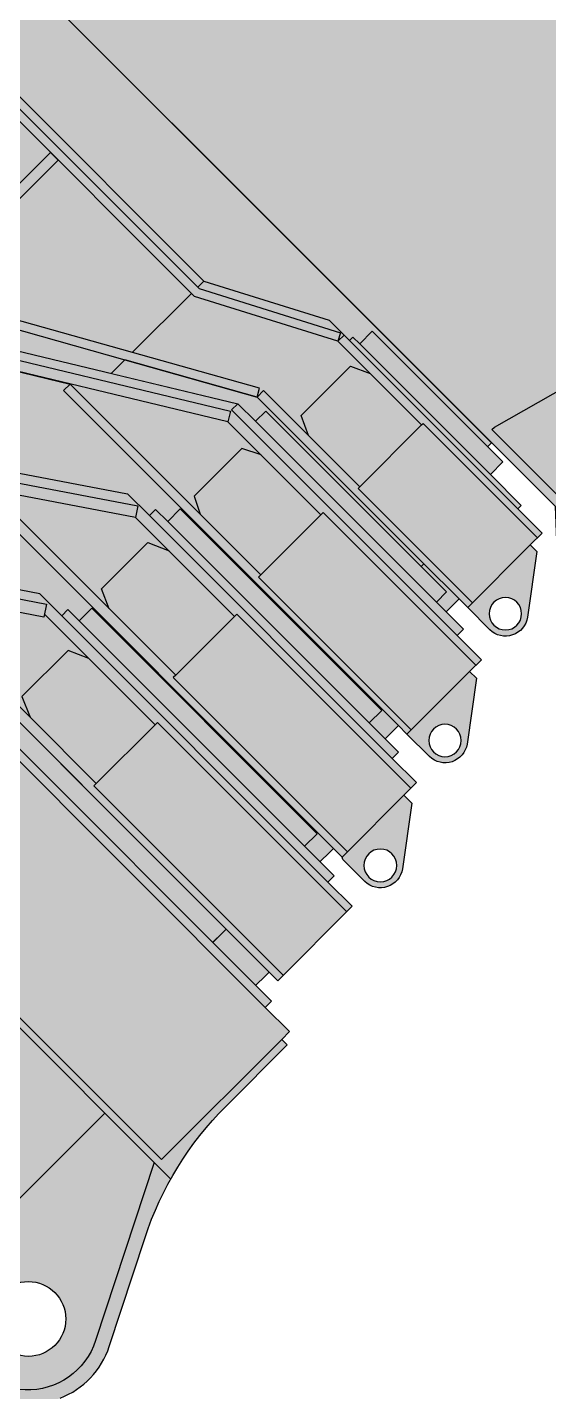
# Model space of a CAD drawing. Header units: millimetres. Extents: x -4300 to 16918, y -16722 to 12457.
# Drawn here: x 6349 to 6820, y 10460 to 11692 of the extents above; entities that cross this region are included whole.
import ezdxf
from ezdxf.enums import TextEntityAlignment as Align

# ---------------------------------------------------------------- set-up
doc = ezdxf.new("R2010")
doc.units = ezdxf.units.MM
doc.set_wipeout_variables(frame=1)
doc.layers.add('Техника KA-1300SL', color=250, linetype='Continuous')
doc.layers.add('Техника KA-1300SL Штрих', color=7, linetype='Continuous', true_color=0xffe79e)
doc.styles.add('arial', font='arial.ttf')

# ---------------------------------------------------------------- blocks, each defined once
blk = doc.blocks.new('KA-1300SL-20231013.110244')
at = {"color": 0, "linetype": 'ByBlock', "lineweight": -2, "transparency": 16777216}
blk.add_wipeout([(375.7105172820875, 2.000000000005457), (244.9999999999991, 59.09985754957415), (235, 59.09985754957415), (235, -834.9999999999927), (10800, -834.9999999999927), (10800, 2.000000000005457)], dxfattribs=at)
blk.add_wipeout([(235.0000000000001, -1100.0358827208324), (336.0986595006398, -1137.506702498634), (336.0986595006398, -1137.506702498634), (362.31247075146194, -1138.0578909556234), (383.2360157149091, -1122.256847471997), (389.87913094075793, -1096.8927640250251), (379.38748692588723, -1072.863758326202), (379.3874869258871, -1072.863758326202), (235.0000000000001, -916.4977650065041), (235.0000000000001, 65.00000000000045), (229.0000000000001, 65.00000000000773), (20, 109.99999999999363), (-136, 110.00000000000819), (-136, 110.00000000000819), (-145.56708580912846, 108.0969883127882), (-153.6776695296652, 102.67766952966804), (-159.0969883127832, 94.56708580912937), (-161.0000000000001, 85.00000000000045), (-161.0000000000001, -1210.3550608977162), (-321.8488701025344, -1238.7170565132687), (-319.7650919706647, -1250.5347495500969), (-306.3224661419662, -1248.1644519242723), (-258.5692172835551, -1518.9865840026246), (-272.01184311199177, -1521.356881627747), (-269.9280649799912, -1533.174574664466), (-136.97901832360367, -1509.7320706789028), (-138.020907389684, -1503.8232241608453), (48.24448814801883, -1470.9796093552204), (48.24448814801883, -1470.9796093552204), (113.41930336732162, -1448.8441153564472), (168.90833350553663, -1408.1169233619057), (209.564495571829, -1352.5758293910503), (231.616582181193, -1287.3727458012913), (235.0000000000001, -1248.4130571736346)], dxfattribs=at)
at = {"layer": 'Техника KA-1300SL Штрих', "transparency": 16777216}
h = blk.add_hatch(color=256, dxfattribs=at)
h.dxf.hatch_style = 1
edge = h.paths.add_edge_path()
edge.add_line((235, -1248.413057173635), (235, -1100.035882720833))
edge.add_line((235, -1100.035882720833), (336.0986595006398, -1137.506702498635))
edge.add_arc((349.9999999999152, -1099.999999999961), 40.00000000001004, 249.6634722753608, 402.7192107475258)
edge.add_line((379.3874869258871, -1072.863758326203), (235, -916.4977650065048))
edge.add_line((235, -916.4977650065048), (235, 65))
edge.add_line((235, 65), (229, 65.00000000000728))
edge.add_line((229, 65.00000000000728), (20, 109.9999999999927))
edge.add_line((20, 109.9999999999927), (-136, 110.0000000000073))
edge.add_arc((-135.9999999999964, 85.00000000000364), 25.00000000000364, 90.00000000000836, 180.0000000000083)
edge.add_line((-161, 85), (-161, -1210.355060897717))
edge.add_line((-161, -1210.355060897717), (-321.8488701025344, -1238.717056513269))
edge.add_line((-321.8488701025344, -1238.717056513269), (-319.7650919706648, -1250.534749550097))
edge.add_line((-319.7650919706648, -1250.534749550097), (-306.3224661419663, -1248.164451924273))
edge.add_line((-306.3224661419663, -1248.164451924273), (-258.5692172835552, -1518.986584002625))
edge.add_line((-258.5692172835552, -1518.986584002625), (-272.0118431119918, -1521.356881627747))
edge.add_line((-272.0118431119918, -1521.356881627747), (-269.9280649799912, -1533.174574664466))
edge.add_line((-269.9280649799912, -1533.174574664466), (-136.9790183236037, -1509.732070678903))
edge.add_line((-136.9790183236037, -1509.732070678903), (-138.020907389684, -1503.823224160846))
edge.add_line((-138.020907389684, -1503.823224160846), (48.24448814801872, -1470.979609355221))
edge.add_arc((9, -1248.413057173632), 225.9999999999999, 279.9999999987882, 359.9999999999993)
edge = h.paths.add_edge_path(flags=16)
edge.add_arc((350, -1100), 21.45258772447563, 0, 360)
h = blk.add_hatch(color=256, dxfattribs=at)
h.dxf.hatch_style = 1
h.set_gradient(color1=(132, 132, 132), color2=(173, 173, 173), rotation=90.00000000000003, tint=1)
h.paths.add_polyline_path([(10800, 2.000000000007276), (375.7105172820884, 2.000000000007276), (245, 59.09985754957597), (235, 59.09985754957597), (235, -834.9999999999927), (10800, -834.9999999999927)])
at = {"color": 0, "linetype": 'ByBlock', "lineweight": -2, "transparency": 16777216}
blk.add_lwpolyline([(235, -1248.413057173635), (235, -1100.035882720833), (336.0986595006398, -1137.506702498635, 0.7887308608235527), (379.3874869258871, -1072.863758326203), (235, -916.4977650065048), (235, 65), (229, 65.00000000000728), (20, 109.9999999999927), (-136, 110.0000000000073, 0.414213562373095), (-161, 85), (-161, -1210.355060897717), (-321.8488701025344, -1238.717056513269), (-319.7650919706648, -1250.534749550097), (-306.3224661419663, -1248.164451924273), (-258.5692172835552, -1518.986584002625), (-272.0118431119918, -1521.356881627747), (-269.9280649799912, -1533.174574664466), (-136.9790183236037, -1509.732070678903), (-138.020907389684, -1503.823224160846), (48.24448814801872, -1470.979609355221, 0.3639702342721872)], format="xyb", close=True, dxfattribs=at)
blk.add_lwpolyline([(10800, 2.000000000007276), (375.7105172820884, 2.000000000007276), (245, 59.09985754957597), (235, 59.09985754957597), (235, -834.9999999999927), (10800, -834.9999999999927)], close=True, dxfattribs=at)
blk.add_lwpolyline([(51.73178895209276, -995.9753858183867), (51.73178895209276, -1000.399392559106), (226.3794937981875, -1000.399392559106), (226.3794937981875, -826.8664753090998), (222.9857416860759, -826.8735309267977), (29.80292915079917, -880.1787226252636), (29.80292915079917, -887.5364145812491)], dxfattribs=at)
blk = doc.blocks.new('KA-1300SL-20231013.094315')
at = {"color": 0, "linetype": 'ByBlock', "lineweight": -2, "transparency": 16777216}
blk.add_wipeout([(244.9999999999991, -517.9999999999964), (244.9999999999991, -560.0000000000018), (125.70421493865342, -559.9999999999964), (65, -668.0926666003543), (65, -881.0000000000036), (10509.50000000078, -880.9999999999964), (10509.50000000078, -517.9999999999964)], dxfattribs=at)
blk.add_wipeout([(90.00000000000352, -926.0000000000002), (90.00000000000352, -881.0000000000005), (65.0000000000037, -881.0000000000005), (65.0000000000037, -668.092666600351), (125.70421493865791, -559.999999999993), (245.00000000000358, -560.0000000000003), (245.00000000000358, -489.9999999998986), (360.00000000000364, -199.99999999976035), (360.00000000000364, -119.99999999981833), (245.00000000000358, 70.00000000000682), (48.507810593586385, 69.99999999999955), (48.507810593586385, 69.99999999999955), (46.82894667951359, 70.14193650059565), (45.19774117923225, 70.56371680837287), (43.66049961284011, 71.2533677191484), (42.26086011804358, 72.19131190553844), (42.26086011804358, 72.19131190553844), (20.00000000000358, 90.00000000000682), (18.733192953430205, 90.00000000000682), (18.726137335721432, 159.64400130478998), (-19.268363960927672, 159.64400130478998), (-19.26836396091312, 90.00000000000682), (-19.999999999996362, 90.00000000005775), (-52.941176470540086, 28.235294117726653), (-52.941176470540086, 28.235294117726653), (-57.3411531317945, 17.663299734620978), (-59.65252830674626, 6.4479350657118175), (-59.791112170772976, -5.002290013675065), (-57.751856927508925, -16.270311042623234), (-57.751856927508925, -16.270311042623234), (25.000000000003695, -309.9999999999932), (25.000000000003695, -559.9999999999059), (-29.999999999996362, -665.0000000000003), (-29.999999999996362, -690.9999999999931), (-34.49999999998181, -691.0000000000003), (-34.49999999998181, -699.5936186135955), (-50.49999999996726, -699.5936186136099), (-50.49999999996726, -866.5068283049189), (-34.49999999998181, -866.5068283049189), (-34.49999999998181, -905.9999999999931), (-29.999999999996362, -905.9999999999931), (-29.999999999996362, -936.999999999993), (-14.986010018485104, -936.999999999993), (-14.986010018485104, -945.3962589237129), (32.992190319000656, -981.415187265295), (32.992190319000656, -981.415187265295), (43.18729272394489, -985.1595235624862), (53.848098862423456, -983.0841007545888), (61.893998382445545, -975.7886454386079), (65.0000000000037, -965.3812960495709), (65.0000000000037, -936.999999999993), (65.0000000000037, -925.9999999999932)], dxfattribs=at)
at = {"layer": 'Техника KA-1300SL Штрих', "transparency": 16777216}
h = blk.add_hatch(color=256, dxfattribs=at)
h.dxf.hatch_style = 1
edge = h.paths.add_edge_path()
edge.add_line((65, -925.9999999999927), (90, -926))
edge.add_line((90, -926), (90, -881))
edge.add_line((90, -881), (65, -881))
edge.add_line((65, -881), (65, -668.0926666003506))
edge.add_line((65, -668.0926666003506), (125.7042149386543, -559.9999999999927))
edge.add_line((125.7042149386543, -559.9999999999927), (245, -560))
edge.add_line((245, -560), (245, -489.9999999998981))
edge.add_line((245, -489.9999999998981), (360, -199.9999999997599))
edge.add_line((360, -199.9999999997599), (360, -119.9999999998181))
edge.add_line((360, -119.9999999998181), (245, 70.00000000000728))
edge.add_line((245, 70.00000000000728), (48.50781059358269, 70))
edge.add_arc((48.50781059349414, 79.9999999998529), 9.999999999852903, 231.3401917458968, 270.0000000005074, ccw=False)
edge.add_line((42.26086011804, 72.1913119055389), (20, 90.00000000000728))
edge.add_line((20, 90.00000000000728), (18.73319295342662, 90.00000000000728))
edge.add_line((18.73319295342662, 90.00000000000728), (18.72613733571779, 159.6440013047904))
edge.add_line((18.72613733571779, 159.6440013047904), (-19.26836396093131, 159.6440013047904))
edge.add_line((-19.26836396093131, 159.6440013047904), (-19.26836396091676, 90.00000000000728))
edge.add_line((-19.26836396091676, 90.00000000000728), (-20, 90.00000000005821))
edge.add_line((-20, 90.00000000005821), (-52.94117647054372, 28.23529411772688))
edge.add_arc((5.047695594839752e-11, -2.972733170736319e-12), 60.00000000004422, 151.92751306408, 195.7340106926718)
edge.add_line((-57.75185692751256, -16.27031104262278), (25, -309.9999999999927))
edge.add_line((25, -309.9999999999927), (25, -559.9999999999054))
edge.add_line((25, -559.9999999999054), (-30, -665))
edge.add_line((-30, -665), (-30, -690.9999999999927))
edge.add_line((-30, -690.9999999999927), (-34.49999999998545, -691))
edge.add_line((-34.49999999998545, -691), (-34.49999999998545, -699.593618613595))
edge.add_line((-34.49999999998545, -699.593618613595), (-50.4999999999709, -699.5936186136096))
edge.add_line((-50.4999999999709, -699.5936186136096), (-50.4999999999709, -866.5068283049186))
edge.add_line((-50.4999999999709, -866.5068283049186), (-34.49999999998545, -866.5068283049186))
edge.add_line((-34.49999999998545, -866.5068283049186), (-34.49999999998545, -905.9999999999927))
edge.add_line((-34.49999999998545, -905.9999999999927), (-30, -905.9999999999927))
edge.add_line((-30, -905.9999999999927), (-30, -936.9999999999927))
edge.add_line((-30, -936.9999999999927), (-14.98601001848874, -936.9999999999927))
edge.add_line((-14.98601001848874, -936.9999999999927), (-14.98601001848874, -945.3962589237126))
edge.add_line((-14.98601001848874, -945.3962589237126), (32.99219031899702, -981.4151872652947))
edge.add_arc((44.79891401125109, -965.0195783883411), 20.20432416071552, 234.2417739831394, 358.9741798601409)
edge.add_line((65, -965.3812960495707), (65, -936.9999999999927))
edge.add_line((65, -936.9999999999927), (65, -925.9999999999927))
edge = h.paths.add_edge_path(flags=16)
edge.add_arc((44.79891401124769, -965.0195783883355), 14.65398759069567, 0, 360)
h = blk.add_hatch(color=256, dxfattribs=at)
h.dxf.hatch_style = 1
h.set_gradient(color1=(132, 132, 132), color2=(173, 173, 173), rotation=90.00000000000003, tint=1)
h.paths.add_polyline_path([(10509.50000000077, -517.9999999999927), (245, -517.9999999999927), (245, -560), (125.7042149386543, -559.9999999999927), (65, -668.0926666003506), (65, -881), (10509.50000000077, -880.9999999999927)])
at = {"color": 0, "linetype": 'ByBlock', "lineweight": -2, "transparency": 16777216}
for p, q in [((65, -925.9999999999927), (65, -881)), ((65, -936.9999999999927), (-14.98601001848874, -936.9999999999927))]:
    blk.add_line(p, q, dxfattribs=at)
for points in [[(25, -309.9999999999927), (25, -559.9999999999054), (-30, -665), (-30, -690.9999999999927), (-34.49999999998545, -691), (-34.49999999998545, -699.593618613595), (-50.4999999999709, -699.5936186136096), (-50.4999999999709, -866.5068283049186), (-34.49999999998545, -866.5068283049186), (-34.49999999998545, -905.9999999999927), (-30, -905.9999999999927), (-30, -936.9999999999927), (-14.98601001848874, -936.9999999999927), (-14.98601001848874, -945.3962589237126), (32.99219031899702, -981.4151872652947, 0.6052184884681102), (65, -965.3812960495707), (65, -936.9999999999927), (65, -925.9999999999927), (90, -926), (90, -881), (65, -881), (65, -668.0926666003506), (125.7042149386543, -559.9999999999927), (245, -560), (245, -489.9999999998981)], [(233.7425588334008, 47.86890575388315), (230.7439213123143, 47.86890575388315), (230.7439213123143, -364.8741460757374, -0.4150989373929513), (215.7260390449082, -379.860278063501), (40.78199825556658, -379.860278063501), (40.78199825556658, -389.8686717662458), (215.722511236032, -389.8686717662458, 0.4144315572986084), (240.7346759708162, -364.8741460757374), (240.7346759708162, 37.86051205113472)]]:
    blk.add_lwpolyline(points, format="xyb", dxfattribs=at)
for points in [[(-27.70688272616826, -64.66819650826801), (-35.3904503978556, -66.84132675885121), (32.76681655213179, -308.7784575782316), (32.76328874328465, -561.8458253141325), (-29.36142507604382, -680.3802026184676), (-22.23525120239356, -684.1196799977115), (40.77494263788685, -563.8037592249639), (40.78199825556658, -307.6636699821502), (-27.70688272616826, -64.66819650826801)], [(58.73148967594898, -936.9999999999927), (58.73148967594898, -790.9946490582734), (56.76650014740881, -791.0017046759604), (56.76650014740881, -668.0926666004088), (65, -668.0926666004088), (57.76487005149829, -664.0711423125722), (211.7184481932054, -389.85456053085), (218.7493712279393, -393.7951230144499), (125.7042149386543, -559.9999999999927)], [(10509.50000000077, -517.9999999999927), (245, -517.9999999999927), (245, -560), (125.7042149386543, -559.9999999999927), (65, -668.0926666003506), (65, -881), (10509.50000000077, -880.9999999999927), (10509.50000000077, -517.9999999999927)], [(25, -560), (32.76331447444682, -560)], [(116.3123856986058, -559.8878914033048), (40.78199825556658, -559.8878914033048)], [(-22.23172339353187, -684.1090965711592), (-30, -684.1090965711592)], [(-22.23172339353187, -684.1020409534685), (-22.23172339353187, -791.0017046759604), (-24.26374129018222, -791.0017046759604), (-24.26374129018222, -936.9999999999927)], [(-34.49999999998545, -699.593618613595), (-34.49999999998545, -866.5068283049186)], [(-30, -905.9999999999927), (-30, -690.9999999999927)], [(56.78061138281191, -725.2962648755747), (48.73367939973832, -707.9747234302085), (-14.27298663166584, -707.9747234302085), (-22.23172339353187, -725.303320493269)], [(-22.23172339353187, -791.0017046759604), (56.76650014740881, -791.0017046759604)]]:
    blk.add_lwpolyline(points, dxfattribs=at)
blk.add_circle((44.79891401124769, -965.0195783883355), 14.65398759069567, dxfattribs=at)
blk = doc.blocks.new('KA-1300SL-20231013.092651')
at = {"color": 0, "linetype": 'ByBlock', "lineweight": -2, "transparency": 16777216}
blk.add_wipeout([(-245.99999999999994, -1082.499999999996), (-224.00000000000006, -1082.5000000000032), (-224.00000000000006, -1027.499999999996), (-245.99999999999994, -1027.499999999996), (-245.99999999999994, -654.858484731008), (-254.40036675921863, -654.858484731008), (-51, -322.8702358642545), (-51, -350.178828904674), (51, -350.178828904674), (51, -19.999999999995907), (41.00000000000006, -19.999999999995907), (41.00000000000006, -11.999999999996135), (30.00000000000003, -12.000000000003183), (30.00000000000003, 4.092726157978177e-12), (-29.999999999999943, -3.183231456205249e-12), (-29.999999999999943, -11.999999999996135), (-40.99999999999997, -12.000000000003183), (-40.99999999999997, -19.999999999995907), (-51, -20.000000000003183), (-51, -82.99999999999591), (-60.99999999999994, -83.00000000000341), (-61.000000000029104, -304.50000000003956), (-348.9999999999999, -774.5571428571599), (-348.9999999999999, -797.03144821645), (-362, -797.0314482164644), (-362, -1028.0239318420822), (-348.9999999999999, -1028.0239318420822), (-348.9999999999999, -1062.499999999996), (-341, -1062.499999999996), (-341, -1093.499999999996), (-325.993065636183, -1093.4999999999886), (-325.993065636183, -1102.1983132971613), (-277.9795872102405, -1138.2172416387434), (-277.9795872102405, -1138.2172416387434), (-267.78842532494383, -1141.972929998276), (-257.1271256099471, -1139.898884672528), (-249.08719217912835, -1132.5965257348794), (-246.00000000000006, -1122.1833504230267), (-245.99999999999994, -1122.1833504230267), (-245.99999999999994, -1093.499999999996)], dxfattribs=at)
for points in [[(-349, -774.5571428571602), (-341, -774.5571428571602)], [(-341, -1062.499999999996), (-341, -774.5571428571602)], [(-331.0021882930305, -898.4391298345545), (-331.0021882930305, -779.8872887405814)], [(-349, -797.0314482164504), (-349, -1028.023931842083)], [(-333.987080486535, -898.4391298345545), (-333.987080486535, -1093.499999999989)], [(-325.993065636183, -1093.499999999996), (-246, -1093.499999999996)]]:
    blk.add_lwpolyline(points, dxfattribs=at)
blk.add_circle((-266.1671173385548, -1121.868626142306), 14.61327394050578, dxfattribs=at)
blk.add_wipeout([(-214.3569621794004, -589.4999999999945), (-254.40036675921874, -654.8584847310067), (-246.0000000000009, -654.8584847310067), (-246.0000000000009, -1027.4999999999945), (10079, -1027.4999999999945), (10079, -589.4999999999945)], dxfattribs=at)
at = {"layer": 'Техника KA-1300SL Штрих', "transparency": 16777216}
h = blk.add_hatch(color=256, dxfattribs=at)
h.dxf.hatch_style = 1
edge = h.paths.add_edge_path()
edge.add_line((-246, -1093.499999999996), (-246, -1082.499999999996))
edge.add_line((-246, -1082.499999999996), (-224, -1082.500000000004))
edge.add_line((-224, -1082.500000000004), (-224, -1027.499999999996))
edge.add_line((-224, -1027.499999999996), (-246, -1027.499999999996))
edge.add_line((-246, -1027.499999999996), (-246, -654.8584847310085))
edge.add_line((-246, -654.8584847310085), (-254.4003667592187, -654.8584847310085))
edge.add_line((-254.4003667592187, -654.8584847310085), (-51, -322.8702358642549))
edge.add_line((-51, -322.8702358642549), (-51, -350.1788289046744))
edge.add_line((-51, -350.1788289046744), (51, -350.1788289046744))
edge.add_line((51, -350.1788289046744), (51, -19.99999999999636))
edge.add_line((51, -19.99999999999636), (41, -19.99999999999636))
edge.add_line((41, -19.99999999999636), (41, -11.99999999999636))
edge.add_line((41, -11.99999999999636), (30, -12.00000000000364))
edge.add_line((30, -12.00000000000364), (30, 3.637978807091713e-12))
edge.add_line((30, 3.637978807091713e-12), (-30, -3.637978807091713e-12))
edge.add_line((-30, -3.637978807091713e-12), (-30, -11.99999999999636))
edge.add_line((-30, -11.99999999999636), (-41, -12.00000000000364))
edge.add_line((-41, -12.00000000000364), (-41, -19.99999999999636))
edge.add_line((-41, -19.99999999999636), (-51, -20.00000000000364))
edge.add_line((-51, -20.00000000000364), (-51, -82.99999999999636))
edge.add_line((-51, -82.99999999999636), (-61, -83.00000000000364))
edge.add_line((-61, -83.00000000000364), (-61.0000000000291, -304.50000000004))
edge.add_line((-61.0000000000291, -304.50000000004), (-349, -774.5571428571602))
edge.add_line((-349, -774.5571428571602), (-349, -797.0314482164504))
edge.add_line((-349, -797.0314482164504), (-362, -797.0314482164649))
edge.add_line((-362, -797.0314482164649), (-362, -1028.023931842083))
edge.add_line((-362, -1028.023931842083), (-349, -1028.023931842083))
edge.add_line((-349, -1028.023931842083), (-349, -1062.499999999996))
edge.add_line((-349, -1062.499999999996), (-341, -1062.499999999996))
edge.add_line((-341, -1062.499999999996), (-341, -1093.499999999996))
edge.add_line((-341, -1093.499999999996), (-325.993065636183, -1093.499999999989))
edge.add_line((-325.993065636183, -1093.499999999989), (-325.993065636183, -1102.198313297162))
edge.add_line((-325.993065636183, -1102.198313297162), (-277.9795872102404, -1138.217241638744))
edge.add_arc((-266.1671173385524, -1121.868626142309), 20.16957295333278, 234.1505183002992, 359.1059253025603)
edge.add_line((-246, -1122.183350423027), (-246, -1093.499999999996))
edge = h.paths.add_edge_path(flags=16)
edge.add_arc((-266.1671173385548, -1121.868626142306), 14.61327394050578, 0, 360)
h = blk.add_hatch(color=256, dxfattribs=at)
h.dxf.hatch_style = 1
h.set_gradient(color1=(132, 132, 132), color2=(173, 173, 173), rotation=90.00000000000003, tint=1)
h.paths.add_polyline_path([(10079, -589.4999999999964), (-214.3569621794013, -589.4999999999964), (-254.4003667592187, -654.8584847310085), (-246, -654.8584847310085), (-246, -1027.499999999996), (10079, -1027.499999999996)])
at = {"color": 0, "linetype": 'ByBlock', "lineweight": -2, "transparency": 16777216}
blk.add_lwpolyline([(-61.0000000000291, -304.50000000004), (-349, -774.5571428571602), (-349, -797.0314482164504), (-362, -797.0314482164649), (-362, -1028.023931842083), (-349, -1028.023931842083), (-349, -1062.499999999996), (-341, -1062.499999999996), (-341, -1093.499999999996), (-325.993065636183, -1093.499999999989), (-325.993065636183, -1102.198313297162), (-277.9795872102404, -1138.217241638744, 0.6065487073289845), (-246, -1122.183350423027), (-246, -1093.499999999996), (-246, -1082.499999999996), (-224, -1082.500000000004), (-224, -1027.499999999996), (-246, -1027.499999999996), (-246, -654.8584847310085), (-254.4003667592187, -654.8584847310085), (-51, -322.8702358642549)], format="xyb", dxfattribs=at)
blk.add_lwpolyline([(-59.53414965351112, -317.6417105226865), (-339.5315763047984, -774.6615747367614), (-331.0021882930305, -779.8872887405814), (-51, -322.8702358642549)], close=True, dxfattribs=at)
for points in [[(10079, -589.4999999999964), (-214.3569621794013, -589.4999999999964), (-254.4003667592187, -654.8584847310085), (-246, -654.8584847310085), (-246, -1027.499999999996), (10079, -1027.499999999996), (10079, -589.4999999999964)], [(-251.3699789584789, -1093.499999999996), (-251.3699789584789, -898.4426576434053), (-254.4003667592187, -898.4391298345545), (-254.4003667592187, -654.8584847310085), (-246, -654.8584847310085)], [(-246, -1082.499999999996), (-246, -654.8584847310085)], [(-331.0021882930305, -822.078271872826), (-322.9626778354577, -805.6612849319754), (-261.9845018918568, -805.6612849319754), (-254.4003667592187, -821.1302477796016)], [(-254.4003667592187, -898.4391298345545), (-333.987080486535, -898.4391298345545)]]:
    blk.add_lwpolyline(points, dxfattribs=at)
blk = doc.blocks.new('KA-1300SL-20231012.174536')
at = {"color": 0, "linetype": 'ByBlock', "lineweight": -2, "transparency": 16777216}
blk.add_wipeout([(195.30489175606635, 517.7146555162344), (108.66031311977713, 390.22365885254476), (118.99999999999909, 390.0174349347708), (118.99999999999909, -57.285344483765584), (141, -57.28534448377286), (141, -2.2853444837655843), (10323.992989593067, -2.2853444837655843), (10323.992989593067, 517.7146555162344)], dxfattribs=at)
blk.add_wipeout([(522.9999999999995, 961.5302959177134), (522.9999999999995, 971.5302959176702), (513.1021025695077, 1000.7146555162335), (475.28679400427745, 1112.2146555162326), (313.99999999999955, 1112.2146555162326), (313.99999999999955, 1000.7146555162335), (304, 1000.7146555162258), (304, 712.7146555162471), (24, 300.7146555162253), (24, 272.71465551623214), (16, 272.7146555162253), (16, 257.3820679632704), (0, 257.3820679632631), (0, 0), (16, 0), (16, -37.2853444837674), (24, -37.2853444837674), (24, -68.2853444837674), (40.05920966938629, -68.2853444837674), (40.05920966938629, -78.4826357429115), (88.03741000685841, -114.50156408449766), (88.03741000685841, -114.50156408449766), (98.22918600531102, -118.25884260131261), (108.89252556521387, -116.1893911556972), (116.93901714718731, -108.89258273853557), (120.03816407018121, -98.48178410417404), (120.03816407018121, -98.48178410417268), (120.03816407018121, -70.50625993681024), (119, -68.2853444837674), (119, -57.28534448376786), (119, -57.28534448376786), (119, 390.01743493476897), (108.66031311977713, 390.2236588525443), (314.00042148483044, 692.3662219825637), (314.000000000015, 681.0263868346087), (334.0491600460814, 681.0263868346087), (334.0491600460814, 724.7146555162321), (425, 724.7146555162321), (425, 961.5302959177134)], dxfattribs=at)
at = {"layer": 'Техника KA-1300SL Штрих', "transparency": 16777216}
h = blk.add_hatch(color=256, dxfattribs=at)
h.dxf.hatch_style = 1
edge = h.paths.add_edge_path()
edge.add_line((425, 724.7146555162326), (425, 961.5302959177134))
edge.add_line((425, 961.5302959177134), (523, 961.5302959177134))
edge.add_line((523, 961.5302959177134), (523, 971.5302959176697))
edge.add_line((523, 971.5302959176697), (513.1021025695081, 1000.714655516233))
edge.add_line((513.1021025695081, 1000.714655516233), (475.2867940042779, 1112.214655516233))
edge.add_line((475.2867940042779, 1112.214655516233), (314, 1112.214655516233))
edge.add_line((314, 1112.214655516233), (314, 1000.714655516233))
edge.add_line((314, 1000.714655516233), (304, 1000.714655516225))
edge.add_line((304, 1000.714655516225), (304, 712.7146555162471))
edge.add_line((304, 712.7146555162471), (24, 300.7146555162253))
edge.add_line((24, 300.7146555162253), (24, 272.7146555162326))
edge.add_line((24, 272.7146555162326), (16, 272.7146555162253))
edge.add_line((16, 272.7146555162253), (16, 257.3820679632699))
edge.add_line((16, 257.3820679632699), (0, 257.3820679632627))
edge.add_line((0, 257.3820679632627), (0, 0))
edge.add_line((0, 0), (16, 0))
edge.add_line((16, 0), (16, -37.2853444837674))
edge.add_line((16, -37.2853444837674), (24, -37.2853444837674))
edge.add_line((24, -37.2853444837674), (24, -68.2853444837674))
edge.add_line((24, -68.2853444837674), (40.0592096693872, -68.2853444837674))
edge.add_line((40.0592096693872, -68.2853444837674), (40.0592096693872, -78.48263574291195))
edge.add_line((40.0592096693872, -78.48263574291195), (88.03741000685841, -114.5015640844977))
edge.add_arc((99.8573506186429, -98.14092783476426), 20.1836917971466, 234.1533132396994, 359.0323596761232)
edge.add_line((120.0381640701817, -98.48178410417313), (120.0381640701817, -70.50625993681024))
edge.add_line((120.0381640701817, -70.50625993681024), (119, -68.2853444837674))
edge.add_line((119, -68.2853444837674), (119, -57.2853444837674))
edge.add_line((119, -57.2853444837674), (119, 390.017434934769))
edge.add_line((119, 390.017434934769), (108.6603131197771, 390.2236588525448))
edge.add_line((108.6603131197771, 390.2236588525448), (314.0004214848304, 692.3662219825637))
edge.add_line((314.0004214848304, 692.3662219825637), (314.0000000000146, 681.0263868346083))
edge.add_line((314.0000000000146, 681.0263868346083), (334.0491600460809, 681.0263868346083))
edge.add_line((334.0491600460809, 681.0263868346083), (334.0491600460809, 724.7146555162326))
edge.add_line((334.0491600460809, 724.7146555162326), (425, 724.7146555162326))
edge = h.paths.add_edge_path(flags=16)
edge.add_arc((99.8573506186367, -98.14092783477099), 14.8149962347785, 0, 360)
h = blk.add_hatch(color=256, dxfattribs=at)
h.dxf.hatch_style = 1
h.set_gradient(color1=(132, 132, 132), color2=(173, 173, 173), rotation=90.00000000000003, tint=1)
h.paths.add_polyline_path([(10323.99298959305, 517.7146555162326), (195.3048917560664, 517.7146555162326), (108.6603131197771, 390.2236588525448), (119, 390.017434934769), (119, -57.2853444837674), (141, -57.28534448377468), (141, -2.285344483767403), (10323.99298959305, -2.285344483767403)])
at = {"color": 0, "linetype": 'ByBlock', "lineweight": -2, "transparency": 16777216}
for p, q in [((24, 272.714655516229), (24, -37.2853444837674)), ((33.99823319182906, 280.3640100111079), (33.99823319184361, 154.0458288779409)), ((33.99823319184361, 154.0458288779409), (30.9921609920857, 154.0458288779409)), ((30.9921609920857, 154.0458288779409), (30.9921609920857, -68.2853444837674)), ((119, -68.28534448377104), (112.208404946723, -68.2853444837674))]:
    blk.add_line(p, q, dxfattribs=at)
blk.add_lwpolyline([(304, 712.7146555162471), (24, 300.7146555162253), (24, 272.7146555162326), (16, 272.7146555162253), (16, 257.3820679632699), (0, 257.3820679632627), (0, 0), (16, 0), (16, -37.2853444837674), (24, -37.2853444837674), (24, -68.2853444837674), (40.0592096693872, -68.2853444837674), (40.0592096693872, -78.48263574291195), (88.03741000685841, -114.5015640844977, 0.6060930340686371), (120.0381640701817, -98.48178410417313), (120.0381640701817, -70.50625993681024), (119, -68.2853444837674), (119, -57.2853444837674), (119, -57.2853444837674, 3.642919299551295e-17), (119, 390.017434934769)], format="xyb", dxfattribs=at)
blk.add_lwpolyline([(305.1105440631218, 698.4079010304013), (25.10835577010585, 286.4056890589345), (33.99823319182906, 280.3640100111079), (314.0004214848304, 692.3662219825637)], close=True, dxfattribs=at)
for points in [[(10323.99298959305, 517.7146555162326), (195.3048917560664, 517.7146555162326), (108.6603131197771, 390.2236588525448), (119, 390.017434934769), (119, -57.2853444837674), (141, -57.28534448377468), (141, -2.285344483767403), (10323.99298959305, -2.285344483767403), (10323.99298959305, 517.7146555162326)], [(119, -57.2853444837674), (119, 390.017434934769), (109.0820801693772, 390.017434934769), (109.0820801693772, 154.0458288779409), (112.208404946723, 154.0458288779409), (112.208404946723, -68.2853444837674)], [(16, 257.3820679632699), (16, 0)], [(109.0820801693772, 238.9300213552124), (101.3152049979253, 256.5851208638851), (42.28437953859975, 256.5851208638851), (33.99823319182906, 237.6511295440105)], [(33.99823319184361, 154.0458288779409), (109.0820801693772, 154.0458288779409)], [(40.0592096693872, -68.2853444837674), (112.208404946723, -68.2853444837674)]]:
    blk.add_lwpolyline(points, dxfattribs=at)
blk.add_circle((99.8573506186367, -98.14092783477099), 14.8149962347785, dxfattribs=at)
blk = doc.blocks.new('KA-1300SL-20231012.171958')
at = {"color": 0, "linetype": 'ByBlock', "lineweight": -2, "transparency": 16777216}
blk.add_wipeout([(366.0124721949296, -725.4880752691279), (355.9999999999909, -725.4880752691279), (355.9999999999909, -1148.5000000000036), (-9729.00000000003, -1148.5000000000036), (-9729.00000000003, -638.5000000000018), (307.2251799056812, -638.5000000000018)], dxfattribs=at)
blk.add_wipeout([(50.999999999999886, -259.39626603808233), (51.02360345498147, -259.39626603808233), (366.0124721949394, -725.4880752691242), (355.99999999999955, -725.4880752691242), (355.99999999999955, -1148.5), (333.9999999999998, -1148.5), (333.9999999999998, -1203.5), (355.99999999999955, -1203.5), (355.99999999999955, -1214.5), (450.9999999999998, -1214.5), (450.9999999999998, -1183.5), (458.9999999999999, -1183.5), (458.9999999999999, -1145.7917333615915), (475, -1145.7917333615987), (475, -857.791043613528), (458.9999999999999, -857.791043613528), (458.9999999999999, -843.5), (450.9999999999998, -843.5), (450.9999999999998, -815.5000000000073), (60.99999999999983, -238.49999999999977), (60.99999999999983, -83), (50.999999999999886, -83), (50.999999999999886, -20.000000000000227), (40.999999999999886, -20.000000000000227), (40.999999999999886, -12), (30, -12), (30, 0), (-30.000000000000227, 0), (-30.000000000000227, -12), (-41, -12), (-41, -20.000000000000227), (-51, -20.000000000000227), (-51, -350.00926830455865), (50.999999999999886, -350.00926830455865)], dxfattribs=at)
at = {"layer": 'Техника KA-1300SL Штрих', "transparency": 16777216}
h = blk.add_hatch(color=256, dxfattribs=at)
h.dxf.hatch_style = 1
h.paths.add_polyline_path([(51, -350.0092683045586), (51, -259.3962660380821), (51.02360345498892, -259.3962660380821), (366.0124721949396, -725.4880752691242), (356, -725.4880752691242), (356, -1148.5), (334, -1148.5), (334, -1203.5), (356, -1203.5), (356, -1214.5), (451, -1214.5), (451, -1183.5), (459, -1183.5), (459, -1145.791733361591), (475, -1145.791733361599), (475, -857.791043613528), (459, -857.791043613528), (459, -843.5), (451, -843.5), (451, -815.5000000000073), (61, -238.5), (61, -83), (51, -83), (51, -20), (41, -20), (41, -12), (30, -12), (30, 0), (-30, 0), (-30, -12), (-41, -12), (-41, -20), (-51, -20), (-51, -350.0092683045586)])
h = blk.add_hatch(color=256, dxfattribs=at)
h.dxf.hatch_style = 1
h.set_gradient(color1=(132, 132, 132), color2=(173, 173, 173), rotation=90.00000000000003, tint=1)
h.paths.add_polyline_path([(307.225179905683, -638.5), (366.0124721949396, -725.4880752691242), (356, -725.4880752691242), (356, -1148.5), (-9729.00000000003, -1148.5), (-9729.00000000003, -638.5)])
at = {"color": 0, "linetype": 'ByBlock', "lineweight": -2, "transparency": 16777216}
for points in [[(356, -725.4880752691242), (356, -1148.5), (334, -1148.5), (334, -1203.5), (356, -1203.5), (356, -1214.5), (451, -1214.5), (451, -1183.5), (459, -1183.5), (459, -1145.791733361591), (475, -1145.791733361599), (475, -857.791043613528), (459, -857.791043613528), (459, -843.5), (451, -843.5), (451, -815.5000000000073), (61, -238.5)], [(307.225179905683, -638.5), (366.0124721949396, -725.4880752691242), (356, -725.4880752691242), (356, -1148.5), (-9729.00000000003, -1148.5), (-9729.00000000003, -638.5), (307.225179905683, -638.5)], [(440.9979300992854, -831.5557162733907), (440.9979300992854, -888.035395765386), (433.0074430577952, -869.7613459309723), (374.0224791135115, -869.7613459309723), (366.0319920720067, -888.0031947965472), (366.0319920720067, -725.4880752691242), (356, -725.4880752691242), (356, -1203.5)], [(451, -1183.5), (451, -843.5)], [(459, -857.791043613528), (459, -1145.791733361591)], [(366.0319920720067, -888.0031947965472), (366.0319920720067, -972.6816412725384), (363.0016042712814, -972.681641272542), (363.0016042712814, -1214.5)], [(440.9979300992854, -888.035395765386), (440.9979300992854, -972.6816412725384), (444.0318457088724, -972.681641272542), (444.0318457088724, -1214.5)], [(366.0319920720067, -972.6816412725384), (440.9979300992854, -972.6816412725384)]]:
    blk.add_lwpolyline(points, dxfattribs=at)
blk.add_lwpolyline([(60.94002724958409, -252.6946612230095), (448.6462196825014, -826.3869361405923), (438.7297958879062, -833.0885409556649), (51.02360345498892, -259.3962660380821)], close=True, dxfattribs=at)
blk = doc.blocks.new('KA-1300SL-20231012.163232')
at = {"color": 0, "linetype": 'ByBlock', "lineweight": -2, "transparency": 16777216}
blk.add_wipeout([(6141.000000000004, -1015.9999999999964), (6141.000000000004, -1175), (6141.000000000004, -1175), (6149.278623646296, -1216.8642895451194), (6172.866183984086, -1252.428054052063), (6208.213058474819, -1276.3394072620213), (6249.999999999918, -1284.999999999989), (6249.999999999918, -1284.9999999999964), (6335.000000000002, -1284.9999999999964), (6335.000000000002, -1306.9999999999964), (6400, -1306.9999999999964), (6400, -1300.9999999999964), (6416.000000000004, -1300.9999999999964), (6416.000000000004, -1294.9328237379377), (7053.007828440112, -1096.834797898653), (7053.007828440112, -1096.834797898653), (7110.321185552826, -1092.2321633334868), (7165.705115485345, -1076.7846569425128), (7217.126968617889, -1051.0592187755028), (7262.699507797977, -1015.9999999999964), (10359.999999999996, -1015.9999999999964), (10359.999999999996, -1021.9999999999927), (10370, -1021.9999999999927), (10369.999999999985, -1031.9999999999964), (10679.546511130826, -1169.5389306576544), (10679.546511130826, -1169.5389306576544), (10695.350358916854, -1174.5553398207048), (10711.870218564658, -1175.9766782574843), (10728.298669920023, -1173.733477018246), (10743.832760475478, -1167.9353741948908), (10836.179166177113, -1121.2585032211427), (10836.179166177113, -1121.2585032211427), (10868.35881461046, -1107.2913028938929), (10901.948900709289, -1097.1760384806803), (10936.49013137995, -1091.0510207637963), (10971.510208080348, -1089), (10971.510208080348, -1088.9999999999964), (11050, -1088.9999999999964), (11050, -1081.9999999999964), (11060.000000000007, -1081.9999999999964), (11060.000000000007, -1050.9999999999964), (11068, -1050.9999999999964), (11068, -700.9999999999964), (11060.000000000007, -700.9999999999964), (11060.000000000007, -678.9999999999964), (10687.808393047872, -219.00934730531662), (10687.808393047872, -219.00934730531662), (10680.188714012926, -207.75730666032177), (10674.583395209775, -195.37795577316137), (10671.154174545456, -182.2284929359339), (10670, -168.68833753095896), (10670, -168.68833753095169), (10670, 115.5), (10660.000000000007, 115.5), (10660.000000000007, 178.50000000000364), (10650, 178.50000000000364), (10650, 186.50000000000364), (10639.000000000004, 186.50000000000364), (10639.000000000004, 198.5), (10635.550000000003, 198.5), (10635.550000000003, 220.22237008100637), (10631.605029259466, 222.5), (10586.394970740526, 222.5), (10582.45, 220.22237008100637), (10582.45, 198.5), (10579.000000000004, 198.5), (10579.000000000004, 186.50000000000364), (10568.000000000004, 186.50000000000364), (10568.000000000004, 178.50000000000364), (10558.000000000004, 178.50000000000364), (10557.999999999985, 176.21389592603373), (10523.134449799054, 237.97150643088025), (10523.150695559732, 292.2225395143905), (10508.19966037454, 307.2010133175427), (10488.220919109535, 307.1770245816042), (10473.283455836503, 292.2013203288261), (10473.283455836503, 265.99094094831526), (10473.283455836503, 265.99094094831526), (10455.64356971496, 260.93737996862546), (10441.014683939607, 249.86038751000524), (10431.36704060957, 234.25183091008876), (10428, 216.2138959259937), (10428, 115.5), (8284.28041805368, 115.5), (8284.280605395837, 128.37246061161932), (8349.112406844208, 163.2890171407671), (8349.138448903606, 188.22760911810838), (8334.170194165104, 203.20104459227514), (8259.362083705713, 203.1915399094396), (8259.357946447191, 268.44944099452914), (8259.357946447191, 268.44944099452914), (8256.600753926254, 273.2662005697239), (8251.389130549745, 275.17467251977723), (8246.173355570358, 273.2775761155244), (8243.405660144355, 268.4668437979235), (8243.405660144359, 268.4668437979235), (8243.372849573268, 166.28159936727388), (8110.730471274514, 166.3168871272428), (8110.729729190483, 115.5), (7257.999999999998, 115.5), (7257.999999999998, 190.94260530158863), (7241.999999999998, 190.94260530158863), (7241.999999999998, 115.5), (5513.600000000004, 115.5), (5513.600000000017, 250.5000000000291), (5513.600000000017, 250.5000000000291), (5509.6166522241565, 260.11665222417287), (5500.00000000002, 264.1000000000495), (5490.383347775876, 260.1166522241874), (5486.400000000003, 250.50000000005093), (5486.400000000011, 250.50000000005093), (5486.400000000011, 115.5), (5113.600000000004, 115.5), (5113.600000000017, 250.5000000000291), (5113.600000000017, 250.5000000000291), (5109.616652224166, 260.1166522241765), (5100.0000000000255, 264.1000000000531), (5090.383347775874, 260.11665222419833), (5086.400000000003, 250.50000000006185), (5086.400000000011, 250.50000000005093), (5086.400000000011, 115.5), (2158.0000000000036, 115.5), (2158.0000000000036, 190.94260530158863), (2142.0000000000036, 190.94260530158863), (2142.0000000000036, 115.5), (1122.8009270858438, 115.5), (1122.8009270858438, 135.50000000000364), (746.5419015504922, 150.12911659531164), (210.00000000000182, 170), (210.00000000000182, 180.00000000000728), (200.00000000000182, 180.00000000000728), (200.00000000000182, 170), (9.199974000517614, 179.76473647073726), (9.199974000517614, 179.76473647073726), (-51.73916259884572, 172.40376751591612), (-106.66160590109575, 144.99414411205726), (-149.18048221354002, 100.72330279909875), (-174.35131572202044, 44.73945357525008), (-179.24701643031403, -16.447100078345102), (-163.29826840524402, -75.72103760457685), (-145.79074917956314, -105.57015418033916), (-5.000000000001819, -299.99999999999636), (-5.000000000001819, -309.99999999999636), (472.00000000000364, -997.4411764705837), (482.00000000000364, -997.4411764705837), (482.00000000000364, -1025.9999999999964), (490.0000000000018, -1025.9999999999964), (490.0000000000018, -1015.9999999995562)], dxfattribs=at)
at = {"layer": 'Техника KA-1300SL Штрих', "transparency": 16777216}
h = blk.add_hatch(color=256, dxfattribs=at)
h.dxf.hatch_style = 1
edge = h.paths.add_edge_path()
edge.add_line((490, -1015.999999999556), (6141, -1016))
edge.add_line((6141, -1016), (6141, -1175))
edge.add_arc((6251.007881896632, -1174.99673521152), 110.007881945078, 180.0017004108944, 269.47505409767)
edge.add_line((6249.999999999913, -1285), (6335, -1285))
edge.add_line((6335, -1285), (6335, -1307))
edge.add_line((6335, -1307), (6400, -1307))
edge.add_line((6400, -1307), (6400, -1301))
edge.add_line((6400, -1301), (6416, -1301))
edge.add_line((6416, -1301), (6416, -1294.932823737938))
edge.add_line((6416, -1294.932823737938), (7053.00782844011, -1096.834797898657))
edge.add_arc((7057.749773973964, -796.7402027514759), 300.132057741249, 269.0947159304713, 313.0679466455272)
edge.add_line((7262.699507797974, -1016), (10360, -1016))
edge.add_line((10360, -1016), (10360, -1022))
edge.add_line((10360, -1022), (10370, -1022))
edge.add_line((10370, -1022), (10369.99999999999, -1032))
edge.add_line((10369.99999999999, -1032), (10679.54651113082, -1169.538930657654))
edge.add_arc((10710.00000000002, -1101.000000000447), 74.99999999959927, 246.0432760027082, 296.814503699126)
edge.add_line((10743.83276047547, -1167.935374194894), (10836.17916617711, -1121.258503221143))
edge.add_arc((10971.51020808035, -1388.999999999998), 299.9999999999985, 90, 116.8145036992783, ccw=False)
edge.add_line((10971.51020808035, -1089), (11050, -1089))
edge.add_line((11050, -1089), (11050, -1082))
edge.add_line((11050, -1082), (11060, -1082))
edge.add_line((11060, -1082), (11060, -1051))
edge.add_line((11060, -1051), (11068, -1051))
edge.add_line((11068, -1051), (11068, -701))
edge.add_line((11068, -701), (11060, -701))
edge.add_line((11060, -701), (11060, -678.9999999999927))
edge.add_line((11060, -678.9999999999927), (10687.80839304787, -219.0093473053203))
edge.add_arc((10750.00000000001, -168.6883375309557), 80.00000000000541, 179.9999999999998, 218.9773131019947, ccw=False)
edge.add_line((10670, -168.6883375309553), (10670, 115.5))
edge.add_line((10670, 115.5), (10660, 115.5))
edge.add_line((10660, 115.5), (10660, 178.5))
edge.add_line((10660, 178.5), (10650, 178.5))
edge.add_line((10650, 178.5), (10650, 186.5))
edge.add_line((10650, 186.5), (10639, 186.5))
edge.add_line((10639, 186.5), (10639, 198.5))
edge.add_line((10639, 198.5), (10635.55, 198.5))
edge.add_line((10635.55, 198.5), (10635.55, 220.2223700810064))
edge.add_line((10635.55, 220.2223700810064), (10631.60502925946, 222.5))
edge.add_line((10631.60502925946, 222.5), (10586.39497074053, 222.5))
edge.add_line((10586.39497074053, 222.5), (10582.45, 220.2223700810064))
edge.add_line((10582.45, 220.2223700810064), (10582.45, 198.5))
edge.add_line((10582.45, 198.5), (10579, 198.5))
edge.add_line((10579, 198.5), (10579, 186.5))
edge.add_line((10579, 186.5), (10568, 186.5))
edge.add_line((10568, 186.5), (10568, 178.5))
edge.add_line((10568, 178.5), (10558, 178.5))
edge.add_line((10558, 178.5), (10557.99999999999, 176.2138959260337))
edge.add_line((10557.99999999999, 176.2138959260337), (10523.13444979905, 237.9715064308766))
edge.add_line((10523.13444979905, 237.9715064308766), (10523.15069555973, 292.2225395143905))
edge.add_line((10523.15069555973, 292.2225395143905), (10508.19966037454, 307.2010133175354))
edge.add_line((10508.19966037454, 307.2010133175354), (10488.22091910953, 307.1770245816006))
edge.add_line((10488.22091910953, 307.1770245816006), (10473.2834558365, 292.2013203288225))
edge.add_line((10473.2834558365, 292.2013203288225), (10473.2834558365, 265.9909409483153))
edge.add_arc((10478, 216.213895925998), 50.00000000000054, 95.41280930185778, 180.0000000000007)
edge.add_line((10428, 216.2138959259973), (10428, 115.5))
edge.add_line((10428, 115.5), (8284.280418053677, 115.5))
edge.add_line((8284.280418053677, 115.5), (8284.280605395834, 128.3724606116157))
edge.add_line((8284.280605395834, 128.3724606116157), (8349.112406844208, 163.2890171407635))
edge.add_line((8349.112406844208, 163.2890171407635), (8349.138448903606, 188.2276091181047))
edge.add_line((8349.138448903606, 188.2276091181047), (8334.170194165104, 203.2010445922715))
edge.add_line((8334.170194165104, 203.2010445922715), (8259.36208370571, 203.191539909436))
edge.add_line((8259.36208370571, 203.191539909436), (8259.357946447191, 268.4494409945255))
edge.add_arc((8251.380300294737, 267.080415926539), 8.094261409822689, 9.737545492844337, 170.1374433618323)
edge.add_line((8243.405660144359, 268.4668437979199), (8243.372849573265, 166.2815993672702))
edge.add_line((8243.372849573265, 166.2815993672702), (8110.73047127451, 166.3168871272428))
edge.add_line((8110.73047127451, 166.3168871272428), (8110.729729190483, 115.5))
edge.add_line((8110.729729190483, 115.5), (7258, 115.5))
edge.add_line((7258, 115.5), (7258, 190.942605301585))
edge.add_line((7258, 190.942605301585), (7242, 190.942605301585))
edge.add_line((7242, 190.942605301585), (7242, 115.5))
edge.add_line((7242, 115.5), (5513.600000000006, 115.5))
edge.add_line((5513.600000000006, 115.5), (5513.600000000013, 250.5000000000291))
edge.add_arc((5500.000000000011, 250.5000000000364), 13.60000000000218, 359.9999999999694, 539.9999999999694)
edge.add_line((5486.400000000009, 250.5000000000437), (5486.400000000009, 115.5))
edge.add_line((5486.400000000009, 115.5), (5113.600000000006, 115.5))
edge.add_line((5113.600000000006, 115.5), (5113.600000000013, 250.5000000000291))
edge.add_arc((5100.000000000011, 250.50000000004), 13.60000000000218, 359.999999999954, 539.9999999999541)
edge.add_line((5086.400000000009, 250.5000000000509), (5086.400000000009, 115.5))
edge.add_line((5086.400000000009, 115.5), (2158, 115.5))
edge.add_line((2158, 115.5), (2158, 190.942605301585))
edge.add_line((2158, 190.942605301585), (2142, 190.942605301585))
edge.add_line((2142, 190.942605301585), (2142, 115.5))
edge.add_line((2142, 115.5), (1122.800927085846, 115.5))
edge.add_line((1122.800927085846, 115.5), (1122.800927085846, 135.5))
edge.add_line((1122.800927085846, 135.5), (746.5419015504885, 150.129116595308))
edge.add_line((746.5419015504885, 150.129116595308), (210, 170))
edge.add_line((210, 170), (210, 180))
edge.add_line((210, 180), (200, 180))
edge.add_line((200, 180), (200, 170))
edge.add_line((200, 170), (9.199974000515795, 179.76473647073))
edge.add_arc((-9.627143526813597e-10, 5.256097779238189e-10), 179.9999999995275, 87.07028081129334, 215.9090895580435)
edge.add_line((-145.7907491795631, -105.5701541803428), (-5, -300))
edge.add_line((-5, -300), (-5, -310))
edge.add_line((-5, -310), (472, -997.4411764705874))
edge.add_line((472, -997.4411764705874), (482, -997.4411764705874))
edge.add_line((482, -997.4411764705874), (482, -1026))
edge.add_line((482, -1026), (490, -1026))
edge.add_line((490, -1026), (490, -1015.999999999556))
edge = h.paths.add_edge_path(flags=16)
edge.add_arc((10709.72992370492, -1098.703485645907), 33.78403182464246, 0, 360)
at = {"color": 0, "linetype": 'ByBlock', "lineweight": -2, "transparency": 16777216}
blk.add_line((10890, -1100.285459357001), (10890, -477), dxfattribs=at)
for points in [[(10679.54651113082, -1169.538930657654, 0.2252278179243331), (10743.83276047547, -1167.935374194894), (10836.17916617711, -1121.258503221143, -0.1175371595169724), (10971.51020808035, -1089), (11050, -1089), (11050, -1082), (11060, -1082), (11060, -1051), (11068, -1051), (11068, -701), (11060, -701), (11060, -678.9999999999927), (10687.80839304787, -219.0093473053203, -0.1717295155059513), (10670, -168.6883375309553), (10670, 115.5), (10660, 115.5), (10660, 178.5)], [(10890, -1079.110640757433), (10738.85815960667, -1155.46755863048, -0.3333599483961858), (10662.26780898401, -1141.886202840273), (10544.62557267662, -1016)]]:
    blk.add_lwpolyline(points, format="xyb", dxfattribs=at)
for points in [[(11050, -1082), (10896.5560165975, -1082.071410777564), (10896.5560165975, -477)], [(11060, -1051), (11060, -701)], [(10890, -1016), (10360, -1016)]]:
    blk.add_lwpolyline(points, dxfattribs=at)
blk.add_circle((10709.72992370492, -1098.703485645907), 33.78403182464246, dxfattribs=at)
blk = doc.blocks.new('*U75')
at = {"color": 0, "linetype": 'ByBlock', "lineweight": -2, "transparency": 16777216, "xscale": -1, "rotation": 45}
blk.add_blockref('KA-1300SL-20231013.110244', (6343.860018001264, 12073.86001800127), dxfattribs=at)
blk.add_blockref('KA-1300SL-20231013.094315', (6129.960216692877, 11876.93077944136), dxfattribs=at)
blk.add_blockref('KA-1300SL-20231013.092651', (5744.587020945663, 11653.48503658586), dxfattribs=at)
blk.add_blockref('KA-1300SL-20231012.174536', (6668.940109665425, 11075.60435643492), dxfattribs=at)
at = {"color": 0, "linetype": 'ByBlock', "lineweight": -2, "transparency": 16777216, "rotation": 45.00000000000001}
blk.add_blockref('KA-1300SL-20231012.171958', (5464.572735595791, 11438.52457510515), dxfattribs=at)
blk.add_blockref('KA-1300SL-20231012.163232', (-2000, 3730), dxfattribs=at)
at = {"layer": 'Defpoints', "color": 250, "linetype": 'ByBlock', "lineweight": -2, "transparency": 16777216, "style": 'arial', "width": 0.75}
blk.add_attdef('МАРКА', text='', height=250, rotation=45, dxfattribs=at).set_placement((5285.903167454881, 9967.29847344368), align=Align.MIDDLE_CENTER)

msp = doc.modelspace()

# ---------------------------------------------------------------- block references
at = {"layer": 'Техника KA-1300SL', "transparency": 33554687}
msp.add_blockref('*U75', (0, 0), dxfattribs=at)

doc.saveas('drawing.dxf')
